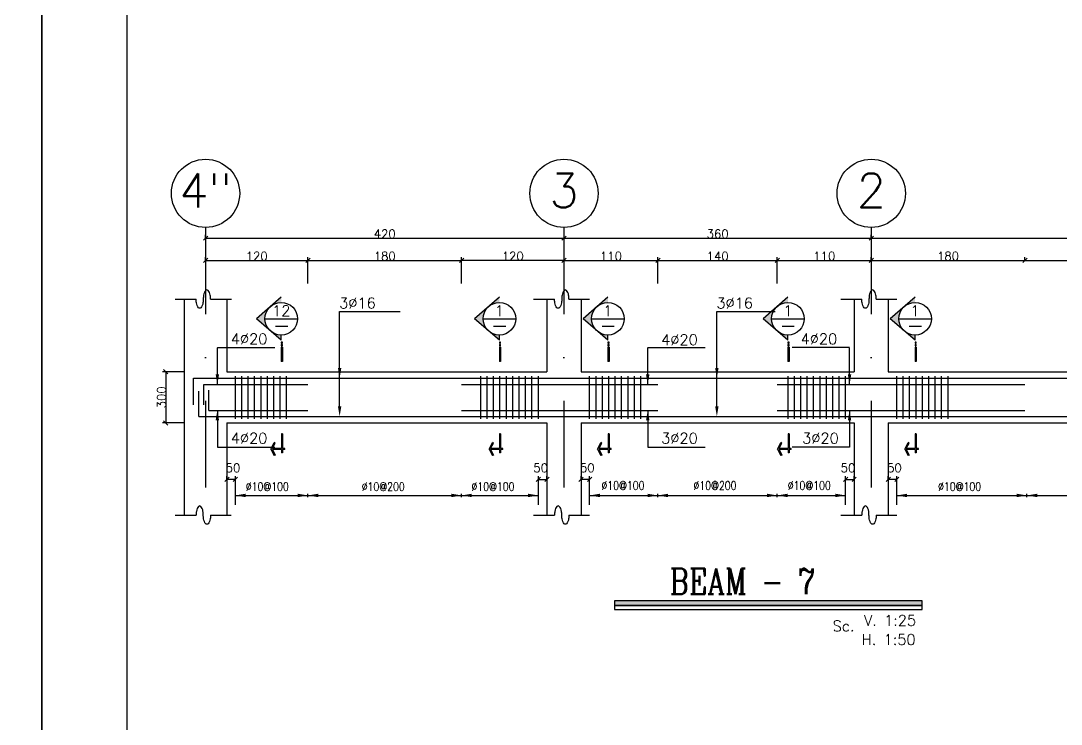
# Model space of a CAD drawing. Header units: millimetres. Extents: x -231 to 30223, y -7037 to 7120.
# Drawn here: x 17623 to 20061, y 1901 to 3550 of the extents above; entities that cross this region are included whole.
import ezdxf
from ezdxf.enums import TextEntityAlignment as Align

# ---------------------------------------------------------------- set-up
doc = ezdxf.new("R2010")
doc.units = ezdxf.units.MM
doc.linetypes.add('DASHDOTX2', pattern=[50.8, 25.4, -12.7, 0, -12.7])
for name, color, linetype in [('2', 2, 'Continuous'), ('3', 3, 'Continuous'), ('44', 150, 'Continuous'), ('5', 7, 'Continuous'), ('ax', 1, 'DASHDOTX2'), ('CADR', 2, 'Continuous'), ('COV', 4, 'Continuous'), ('DIM', 1, 'Continuous'), ('DST', 1, 'Continuous'), ('HAT', 4, 'Continuous'), ('KH', 3, 'Continuous'), ('STT', 6, 'Continuous'), ('TEX', 4, 'Continuous'), ('TX', 2, 'Continuous'), ('TX1', 3, 'Continuous')]:
    doc.layers.add(name, color=color, linetype=linetype)
doc.styles.add('RC2', font='ROMANC.SHX', dxfattribs={"height": 25})
doc.styles.add('RC5', font='ROMANC.SHX', dxfattribs={"height": 50})
doc.styles.add('ROMANS', font='romans.shx')
doc.dimstyles.new('SC25', dxfattribs={"dimscale": 0.1, "dimtxt": 200, "dimasz": 0.5, "dimexe": 75, "dimexo": 0, "dimgap": 0, "dimtad": 1, "dimdec": 0, "dimlfac": 2.5, "dimdsep": 46, "dimtxsty": 'ROMANS', "dimblk": 'TIC', "dimcen": 0, "dimclrd": 44, "dimclre": 13, "dimclrt": 62, "dimadec": 0, "dimazin": 0, "dimtfac": 0.925926, "dimtdec": 0, "dimtix": 1, "dimtmove": 2, "dimatfit": 3, "dimldrblk": 'TIC', "dimfxl": 1, "dimtolj": 1, "dimarcsym": 0})
doc.dimstyles.new('SC50', dxfattribs={"dimscale": 0.1, "dimtxt": 200, "dimasz": 0.5, "dimexe": 75, "dimexo": 0, "dimgap": 0, "dimtad": 1, "dimdec": 0, "dimlfac": 0.5, "dimdsep": 46, "dimtxsty": 'ROMANS', "dimblk": 'TIC', "dimcen": 0, "dimclrd": 44, "dimclre": 1, "dimclrt": 62, "dimadec": 0, "dimazin": 0, "dimtfac": 0.925926, "dimtdec": 0, "dimtix": 1, "dimtmove": 2, "dimatfit": 3, "dimldrblk": 'TIC', "dimfxl": 1, "dimtolj": 1, "dimarcsym": 0})

# ---------------------------------------------------------------- blocks, each defined once
blk = doc.blocks.new('TIC')
blk.add_line((-100, -100), (100, 100))
blk = doc.blocks.new('*D750')
at = {"layer": 'DIM', "color": 1, "lineweight": -2, "transparency": 16777216}
for p, q in [((19395.5, 2934.6), (19395.5, 2995.9)), ((19615.7, 2987.5), (19615.7, 2995.9))]:
    blk.add_line(p, q, dxfattribs=at)
at = {"layer": 'DIM', "color": 44, "lineweight": -2, "transparency": 16777216}
blk.add_line((19395.5, 2988.4), (19615.6, 2988.4), dxfattribs=at)
at = {"layer": 'DIM', "color": 44, "lineweight": -2, "transparency": 16777216, "xscale": 0.05, "yscale": 0.05, "zscale": 0.05, "rotation": 180}
blk.add_blockref('TIC', (19395.5, 2988.4), dxfattribs=at)
at = {"layer": 'DIM', "color": 44, "lineweight": -2, "transparency": 16777216, "xscale": 0.05, "yscale": 0.05, "zscale": 0.05}
blk.add_blockref('TIC', (19615.7, 2988.4), dxfattribs=at)
at = {"layer": 'DIM', "color": 62, "transparency": 16777216, "insert": (19505.6, 2998.4), "char_height": 20, "attachment_point": 5, "style": 'ROMANS'}
blk.add_mtext('\\A1;110', dxfattribs=at)
blk = doc.blocks.new('*D257')
at = {"layer": 'DIM', "color": 1, "lineweight": -2, "transparency": 16777216}
for p, q in [((18895.7, 3040.5), (18895.7, 3048)), ((19615.7, 3040.5), (19615.7, 3048))]:
    blk.add_line(p, q, dxfattribs=at)
at = {"layer": 'DIM', "color": 44, "lineweight": -2, "transparency": 16777216}
blk.add_line((18895.7, 3040.5), (19615.6, 3040.5), dxfattribs=at)
at = {"layer": 'DIM', "color": 44, "lineweight": -2, "transparency": 16777216, "xscale": 0.05, "yscale": 0.05, "zscale": 0.05, "rotation": 180}
blk.add_blockref('TIC', (18895.7, 3040.5), dxfattribs=at)
at = {"layer": 'DIM', "color": 44, "lineweight": -2, "transparency": 16777216, "xscale": 0.05, "yscale": 0.05, "zscale": 0.05}
blk.add_blockref('TIC', (19615.7, 3040.5), dxfattribs=at)
at = {"layer": 'DIM', "color": 62, "transparency": 16777216, "insert": (19255.7, 3050.5), "char_height": 20, "attachment_point": 5, "style": 'ROMANS'}
blk.add_mtext('\\A1;360', dxfattribs=at)
blk = doc.blocks.new('*D282')
at = {"layer": 'DIM', "color": 1, "lineweight": -2, "transparency": 16777216}
for p, q in [((18055.7, 2988.4), (18055.7, 2995.9)), ((18295.7, 2934.6), (18295.7, 2995.9))]:
    blk.add_line(p, q, dxfattribs=at)
at = {"layer": 'DIM', "color": 44, "lineweight": -2, "transparency": 16777216}
blk.add_line((18055.7, 2988.4), (18295.6, 2988.4), dxfattribs=at)
at = {"layer": 'DIM', "color": 44, "lineweight": -2, "transparency": 16777216, "xscale": 0.05, "yscale": 0.05, "zscale": 0.05, "rotation": 180}
blk.add_blockref('TIC', (18055.7, 2988.4), dxfattribs=at)
at = {"layer": 'DIM', "color": 44, "lineweight": -2, "transparency": 16777216, "xscale": 0.05, "yscale": 0.05, "zscale": 0.05}
blk.add_blockref('TIC', (18295.7, 2988.4), dxfattribs=at)
at = {"layer": 'DIM', "color": 62, "transparency": 16777216, "insert": (18175.7, 2998.4), "char_height": 20, "attachment_point": 5, "style": 'ROMANS'}
blk.add_mtext('\\A1;120', dxfattribs=at)
blk = doc.blocks.new('*D283')
at = {"layer": 'DIM', "color": 1, "lineweight": -2, "transparency": 16777216}
for p, q in [((18055.7, 3040.5), (18055.7, 3048)), ((18895.7, 3040.5), (18895.7, 3048))]:
    blk.add_line(p, q, dxfattribs=at)
at = {"layer": 'DIM', "color": 44, "lineweight": -2, "transparency": 16777216}
blk.add_line((18055.7, 3040.5), (18895.6, 3040.5), dxfattribs=at)
at = {"layer": 'DIM', "color": 44, "lineweight": -2, "transparency": 16777216, "xscale": 0.05, "yscale": 0.05, "zscale": 0.05, "rotation": 180}
blk.add_blockref('TIC', (18055.7, 3040.5), dxfattribs=at)
at = {"layer": 'DIM', "color": 44, "lineweight": -2, "transparency": 16777216, "xscale": 0.05, "yscale": 0.05, "zscale": 0.05}
blk.add_blockref('TIC', (18895.7, 3040.5), dxfattribs=at)
at = {"layer": 'DIM', "color": 62, "transparency": 16777216, "insert": (18475.7, 3050.5), "char_height": 20, "attachment_point": 5, "style": 'ROMANS'}
blk.add_mtext('\\A1;420', dxfattribs=at)
blk = doc.blocks.new('*D285')
at = {"layer": 'DIM', "color": 13, "lineweight": -2, "transparency": 16777216}
for p, q in [((18006.4, 2727.3), (17954.9, 2727.3)), ((18006.4, 2607.3), (17954.9, 2607.3))]:
    blk.add_line(p, q, dxfattribs=at)
at = {"layer": 'DIM', "color": 44, "lineweight": -2, "transparency": 16777216}
blk.add_line((17962.4, 2727.3), (17962.4, 2607.4), dxfattribs=at)
at = {"layer": 'DIM', "color": 44, "lineweight": -2, "transparency": 16777216, "xscale": 0.05, "yscale": 0.05, "zscale": 0.05}
for p, rotation in [((17962.4, 2727.3), 90), ((17962.4, 2607.3), 270)]:
    blk.add_blockref('TIC', p, dxfattribs=dict(at, rotation=rotation))
at = {"layer": 'DIM', "color": 62, "transparency": 16777216, "insert": (17952.4, 2667.3), "char_height": 20, "attachment_point": 5, "rotation": 90, "style": 'ROMANS'}
blk.add_mtext('\\A1;300', dxfattribs=at)
blk = doc.blocks.new('EEE')
at = {"layer": '5'}
h = blk.add_hatch(color=256, dxfattribs=at)
h.paths.add_polyline_path([(-25.1, 28.8), (-58.1, 0), (-25.1, -28.8, -0.454846)])
h.paths.add_polyline_path([(-25.1, -28.8), (0, -50.6), (0, -38.2, -0.181206)])
h.paths.add_polyline_path([(0, 38.2), (0, 50.6), (-25.1, 28.8, -0.181206)])
h = blk.add_hatch(color=256, dxfattribs=at)
h.paths.add_polyline_path([(2.9, -57.6), (2.9, -54.7), (0, -54.7), (0, -57.6)])
h.paths.add_polyline_path([(0, -63.5), (2.9, -63.5), (2.9, -60.5), (0, -60.5)])
h.paths.add_polyline_path([(2.9, -66.4), (0, -66.4), (0, -100.6), (2.9, -100.6)])
blk.add_hatch(color=256, dxfattribs=at).paths.add_polyline_path([(0.4, -306.8), (0.4, -314.3), (2.9, -314.3), (2.9, -306.8), (8, -306.8), (8, -304.3), (2.9, -304.3), (2.9, -270), (0.4, -270), (0.4, -304.3), (-20.7, -304.3), (-14.1, -291.7), (-16.3, -290.5), (-24.2, -305.6), (-16.3, -320.7), (-14.1, -319.5), (-20.7, -306.8)])
at = {"layer": '2'}
for p, q in [((0, 50.6), (-58.1, 0)), ((0, -50.6), (-58.1, 0)), ((-38.2, 0), (38.2, 0)), ((0, -50.6), (0, -38.2)), ((2.9, -66.4), (0, -66.4)), ((0, -66.4), (0, -100.6)), ((2.9, -66.4), (2.9, -100.6)), ((2.9, -100.6), (0, -100.6)), ((-24.2, -305.6), (-16.3, -290.5)), ((-14.1, -291.7), (-16.3, -290.5)), ((2.9, -270), (0.4, -270)), ((-24.2, -305.6), (-16.3, -320.7)), ((2.9, -314.3), (0.4, -314.3)), ((8, -306.8), (8, -304.3)), ((-14.1, -319.5), (-16.3, -320.7))]:
    blk.add_line(p, q, dxfattribs=at)
for points in [[(0, -57.6), (2.9, -57.6), (2.9, -54.7), (0, -54.7)], [(0, -63.5), (2.9, -63.5), (2.9, -60.5), (0, -60.5)]]:
    blk.add_lwpolyline(points, close=True, dxfattribs=at)
for points in [[(0.4, -304.3), (-20.7, -304.3), (-14.1, -291.7)], [(0.4, -270), (0.4, -304.3)], [(2.9, -270), (2.9, -304.3)], [(0.4, -306.8), (-20.7, -306.8), (-14.1, -319.5)], [(0.4, -306.8), (0.4, -314.3)], [(8, -304.3), (2.9, -304.3)], [(8, -306.8), (2.9, -306.8)], [(2.9, -306.8), (2.9, -314.3)]]:
    blk.add_lwpolyline(points, dxfattribs=at)
blk.add_circle((0, 0), 38.2, dxfattribs=at)
at = {"layer": '3'}
blk.add_line((-13.7, -17.7), (15, -17.7), dxfattribs=at)
at = {"layer": 'TX1', "style": 'ROMANS'}
blk.add_attdef('B', text='', height=25, dxfattribs=at).set_placement((0, 18.7), align=Align.MIDDLE_CENTER)
blk = doc.blocks.new('*D286')
at = {"layer": 'DIM', "color": 13, "lineweight": -2, "transparency": 16777216}
for p, q in [((18105.7, 2475), (18105.7, 2482.5)), ((18125.7, 2415.7), (18125.7, 2482.5))]:
    blk.add_line(p, q, dxfattribs=at)
at = {"layer": 'DIM', "color": 44, "lineweight": -2, "transparency": 16777216}
blk.add_line((18125.6, 2475), (18105.7, 2475), dxfattribs=at)
at = {"layer": 'DIM', "color": 44, "lineweight": -2, "transparency": 16777216, "xscale": 0.05, "yscale": 0.05, "zscale": 0.05, "rotation": 180}
blk.add_blockref('TIC', (18105.7, 2475), dxfattribs=at)
at = {"layer": 'DIM', "color": 44, "lineweight": -2, "transparency": 16777216, "xscale": 0.05, "yscale": 0.05, "zscale": 0.05}
blk.add_blockref('TIC', (18125.7, 2475), dxfattribs=at)
at = {"layer": 'DIM', "color": 62, "transparency": 16777216, "insert": (18120.1, 2502), "char_height": 20, "attachment_point": 5, "style": 'ROMANS'}
blk.add_mtext('\\A1;50', dxfattribs=at)
blk = doc.blocks.new('*D287')
at = {"layer": 'DIM', "color": 13, "lineweight": -2, "transparency": 16777216}
for p, q in [((18935.7, 2475), (18935.7, 2482.5)), ((18955.7, 2415.7), (18955.7, 2482.5))]:
    blk.add_line(p, q, dxfattribs=at)
at = {"layer": 'DIM', "color": 44, "lineweight": -2, "transparency": 16777216}
blk.add_line((18955.6, 2475), (18935.7, 2475), dxfattribs=at)
at = {"layer": 'DIM', "color": 44, "lineweight": -2, "transparency": 16777216, "xscale": 0.05, "yscale": 0.05, "zscale": 0.05, "rotation": 180}
blk.add_blockref('TIC', (18935.7, 2475), dxfattribs=at)
at = {"layer": 'DIM', "color": 44, "lineweight": -2, "transparency": 16777216, "xscale": 0.05, "yscale": 0.05, "zscale": 0.05}
blk.add_blockref('TIC', (18955.7, 2475), dxfattribs=at)
at = {"layer": 'DIM', "color": 62, "transparency": 16777216, "insert": (18950.1, 2502), "char_height": 20, "attachment_point": 5, "style": 'ROMANS'}
blk.add_mtext('\\A1;50', dxfattribs=at)
blk = doc.blocks.new('*D288')
at = {"layer": 'DIM', "color": 13, "lineweight": -2, "transparency": 16777216}
for p, q in [((18835.7, 2415.7), (18835.7, 2482.5)), ((18855.7, 2475), (18855.7, 2482.5))]:
    blk.add_line(p, q, dxfattribs=at)
at = {"layer": 'DIM', "color": 44, "lineweight": -2, "transparency": 16777216}
blk.add_line((18835.7, 2475), (18855.6, 2475), dxfattribs=at)
at = {"layer": 'DIM', "color": 44, "lineweight": -2, "transparency": 16777216, "xscale": 0.05, "yscale": 0.05, "zscale": 0.05, "rotation": 180}
blk.add_blockref('TIC', (18835.7, 2475), dxfattribs=at)
at = {"layer": 'DIM', "color": 44, "lineweight": -2, "transparency": 16777216, "xscale": 0.05, "yscale": 0.05, "zscale": 0.05}
blk.add_blockref('TIC', (18855.7, 2475), dxfattribs=at)
at = {"layer": 'DIM', "color": 62, "transparency": 16777216, "insert": (18841.2, 2502), "char_height": 20, "attachment_point": 5, "style": 'ROMANS'}
blk.add_mtext('\\A1;50', dxfattribs=at)
blk = doc.blocks.new('*D289')
at = {"layer": 'DIM', "color": 1, "lineweight": -2, "transparency": 16777216}
for p, q in [((18655.7, 2934.6), (18655.7, 2995.9)), ((18895.7, 2988.4), (18895.7, 2995.9))]:
    blk.add_line(p, q, dxfattribs=at)
at = {"layer": 'DIM', "color": 44, "lineweight": -2, "transparency": 16777216}
blk.add_line((18895.6, 2988.4), (18655.7, 2988.4), dxfattribs=at)
at = {"layer": 'DIM', "color": 44, "lineweight": -2, "transparency": 16777216, "xscale": 0.05, "yscale": 0.05, "zscale": 0.05, "rotation": 180}
blk.add_blockref('TIC', (18655.7, 2988.4), dxfattribs=at)
at = {"layer": 'DIM', "color": 44, "lineweight": -2, "transparency": 16777216, "xscale": 0.05, "yscale": 0.05, "zscale": 0.05}
blk.add_blockref('TIC', (18895.7, 2988.4), dxfattribs=at)
at = {"layer": 'DIM', "color": 62, "transparency": 16777216, "insert": (18775.7, 2998.4), "char_height": 20, "attachment_point": 5, "style": 'ROMANS'}
blk.add_mtext('\\A1;120', dxfattribs=at)
blk = doc.blocks.new('*D290')
at = {"layer": 'DIM', "color": 1, "lineweight": -2, "transparency": 16777216}
for p, q in [((18295.7, 2988.4), (18295.7, 2995.9)), ((18655.7, 2934.6), (18655.7, 2995.9))]:
    blk.add_line(p, q, dxfattribs=at)
at = {"layer": 'DIM', "color": 44, "lineweight": -2, "transparency": 16777216}
blk.add_line((18295.7, 2988.4), (18655.6, 2988.4), dxfattribs=at)
at = {"layer": 'DIM', "color": 44, "lineweight": -2, "transparency": 16777216, "xscale": 0.05, "yscale": 0.05, "zscale": 0.05, "rotation": 180}
blk.add_blockref('TIC', (18295.7, 2988.4), dxfattribs=at)
at = {"layer": 'DIM', "color": 44, "lineweight": -2, "transparency": 16777216, "xscale": 0.05, "yscale": 0.05, "zscale": 0.05}
blk.add_blockref('TIC', (18655.7, 2988.4), dxfattribs=at)
at = {"layer": 'DIM', "color": 62, "transparency": 16777216, "insert": (18475.7, 2998.4), "char_height": 20, "attachment_point": 5, "style": 'ROMANS'}
blk.add_mtext('\\A1;180', dxfattribs=at)
blk = doc.blocks.new('*D291')
at = {"layer": 'DIM', "color": 1, "lineweight": -2, "transparency": 16777216}
for p, q in [((19115.7, 2934.6), (19115.7, 2995.9)), ((19395.5, 2934.6), (19395.5, 2995.9))]:
    blk.add_line(p, q, dxfattribs=at)
at = {"layer": 'DIM', "color": 44, "lineweight": -2, "transparency": 16777216}
blk.add_line((19115.7, 2988.4), (19395.4, 2988.4), dxfattribs=at)
at = {"layer": 'DIM', "color": 44, "lineweight": -2, "transparency": 16777216, "xscale": 0.05, "yscale": 0.05, "zscale": 0.05, "rotation": 180}
blk.add_blockref('TIC', (19115.7, 2988.4), dxfattribs=at)
at = {"layer": 'DIM', "color": 44, "lineweight": -2, "transparency": 16777216, "xscale": 0.05, "yscale": 0.05, "zscale": 0.05}
blk.add_blockref('TIC', (19395.5, 2988.4), dxfattribs=at)
at = {"layer": 'DIM', "color": 62, "transparency": 16777216, "insert": (19255.6, 2998.4), "char_height": 20, "attachment_point": 5, "style": 'ROMANS'}
blk.add_mtext('\\A1;140', dxfattribs=at)
blk = doc.blocks.new('*D292')
at = {"layer": 'DIM', "color": 1, "lineweight": -2, "transparency": 16777216}
for p, q in [((18895.7, 2988.4), (18895.7, 2995.9)), ((19115.7, 2934.6), (19115.7, 2995.9))]:
    blk.add_line(p, q, dxfattribs=at)
at = {"layer": 'DIM', "color": 44, "lineweight": -2, "transparency": 16777216}
blk.add_line((18895.7, 2988.4), (19115.6, 2988.4), dxfattribs=at)
at = {"layer": 'DIM', "color": 44, "lineweight": -2, "transparency": 16777216, "xscale": 0.05, "yscale": 0.05, "zscale": 0.05, "rotation": 180}
blk.add_blockref('TIC', (18895.7, 2988.4), dxfattribs=at)
at = {"layer": 'DIM', "color": 44, "lineweight": -2, "transparency": 16777216, "xscale": 0.05, "yscale": 0.05, "zscale": 0.05}
blk.add_blockref('TIC', (19115.7, 2988.4), dxfattribs=at)
at = {"layer": 'DIM', "color": 62, "transparency": 16777216, "insert": (19005.7, 2998.4), "char_height": 20, "attachment_point": 5, "style": 'ROMANS'}
blk.add_mtext('\\A1;110', dxfattribs=at)
blk = doc.blocks.new('*D314')
at = {"layer": 'DIM', "color": 13, "lineweight": -2, "transparency": 16777216}
for p, q in [((19655.7, 2475), (19655.7, 2482.5)), ((19675.7, 2415.7), (19675.7, 2482.5))]:
    blk.add_line(p, q, dxfattribs=at)
at = {"layer": 'DIM', "color": 44, "lineweight": -2, "transparency": 16777216}
blk.add_line((19675.6, 2475), (19655.7, 2475), dxfattribs=at)
at = {"layer": 'DIM', "color": 44, "lineweight": -2, "transparency": 16777216, "xscale": 0.05, "yscale": 0.05, "zscale": 0.05, "rotation": 180}
blk.add_blockref('TIC', (19655.7, 2475), dxfattribs=at)
at = {"layer": 'DIM', "color": 44, "lineweight": -2, "transparency": 16777216, "xscale": 0.05, "yscale": 0.05, "zscale": 0.05}
blk.add_blockref('TIC', (19675.7, 2475), dxfattribs=at)
at = {"layer": 'DIM', "color": 62, "transparency": 16777216, "insert": (19670.1, 2502), "char_height": 20, "attachment_point": 5, "style": 'ROMANS'}
blk.add_mtext('\\A1;50', dxfattribs=at)
blk = doc.blocks.new('*D315')
at = {"layer": 'DIM', "color": 13, "lineweight": -2, "transparency": 16777216}
for p, q in [((19555.7, 2415.7), (19555.7, 2482.5)), ((19575.7, 2475), (19575.7, 2482.5))]:
    blk.add_line(p, q, dxfattribs=at)
at = {"layer": 'DIM', "color": 44, "lineweight": -2, "transparency": 16777216}
blk.add_line((19555.7, 2475), (19575.6, 2475), dxfattribs=at)
at = {"layer": 'DIM', "color": 44, "lineweight": -2, "transparency": 16777216, "xscale": 0.05, "yscale": 0.05, "zscale": 0.05, "rotation": 180}
blk.add_blockref('TIC', (19555.7, 2475), dxfattribs=at)
at = {"layer": 'DIM', "color": 44, "lineweight": -2, "transparency": 16777216, "xscale": 0.05, "yscale": 0.05, "zscale": 0.05}
blk.add_blockref('TIC', (19575.7, 2475), dxfattribs=at)
at = {"layer": 'DIM', "color": 62, "transparency": 16777216, "insert": (19561.2, 2502), "char_height": 20, "attachment_point": 5, "style": 'ROMANS'}
blk.add_mtext('\\A1;50', dxfattribs=at)
blk = doc.blocks.new('*D317')
at = {"layer": 'DIM', "color": 1, "lineweight": -2, "transparency": 16777216}
for p, q in [((19975.7, 2987.5), (19975.7, 2995.9)), ((20456.7, 2983.2), (20456.7, 2995.9))]:
    blk.add_line(p, q, dxfattribs=at)
at = {"layer": 'DIM', "color": 44, "lineweight": -2, "transparency": 16777216}
blk.add_line((19975.7, 2988.4), (20456.6, 2988.4), dxfattribs=at)
at = {"layer": 'DIM', "color": 44, "lineweight": -2, "transparency": 16777216, "xscale": 0.05, "yscale": 0.05, "zscale": 0.05, "rotation": 180}
blk.add_blockref('TIC', (19975.7, 2988.4), dxfattribs=at)
at = {"layer": 'DIM', "color": 44, "lineweight": -2, "transparency": 16777216, "xscale": 0.05, "yscale": 0.05, "zscale": 0.05}
blk.add_blockref('TIC', (20456.7, 2988.4), dxfattribs=at)
at = {"layer": 'DIM', "color": 62, "transparency": 16777216, "insert": (20216.2, 2998.4), "char_height": 20, "attachment_point": 5, "style": 'ROMANS'}
blk.add_mtext('\\A1;240', dxfattribs=at)
blk = doc.blocks.new('*D318')
at = {"layer": 'DIM', "color": 1, "lineweight": -2, "transparency": 16777216}
for p, q in [((19615.7, 3040.5), (19615.7, 3048)), ((20816.7, 3040.5), (20816.7, 3048))]:
    blk.add_line(p, q, dxfattribs=at)
at = {"layer": 'DIM', "color": 44, "lineweight": -2, "transparency": 16777216}
blk.add_line((19615.7, 3040.5), (20816.6, 3040.5), dxfattribs=at)
at = {"layer": 'DIM', "color": 44, "lineweight": -2, "transparency": 16777216, "xscale": 0.05, "yscale": 0.05, "zscale": 0.05, "rotation": 180}
blk.add_blockref('TIC', (19615.7, 3040.5), dxfattribs=at)
at = {"layer": 'DIM', "color": 44, "lineweight": -2, "transparency": 16777216, "xscale": 0.05, "yscale": 0.05, "zscale": 0.05}
blk.add_blockref('TIC', (20816.7, 3040.5), dxfattribs=at)
at = {"layer": 'DIM', "color": 62, "transparency": 16777216, "insert": (20216.2, 3050.5), "char_height": 20, "attachment_point": 5, "style": 'ROMANS'}
blk.add_mtext('\\A1;600', dxfattribs=at)
blk = doc.blocks.new('*D751')
at = {"layer": 'DIM', "color": 1, "lineweight": -2, "transparency": 16777216}
for p, q in [((19615.7, 2987.5), (19615.7, 2995.9)), ((19975.7, 2987.5), (19975.7, 2995.9))]:
    blk.add_line(p, q, dxfattribs=at)
at = {"layer": 'DIM', "color": 44, "lineweight": -2, "transparency": 16777216}
blk.add_line((19615.7, 2988.4), (19975.6, 2988.4), dxfattribs=at)
at = {"layer": 'DIM', "color": 44, "lineweight": -2, "transparency": 16777216, "xscale": 0.05, "yscale": 0.05, "zscale": 0.05, "rotation": 180}
blk.add_blockref('TIC', (19615.7, 2988.4), dxfattribs=at)
at = {"layer": 'DIM', "color": 44, "lineweight": -2, "transparency": 16777216, "xscale": 0.05, "yscale": 0.05, "zscale": 0.05}
blk.add_blockref('TIC', (19975.7, 2988.4), dxfattribs=at)
at = {"layer": 'DIM', "color": 62, "transparency": 16777216, "insert": (19795.7, 2998.4), "char_height": 20, "attachment_point": 5, "style": 'ROMANS'}
blk.add_mtext('\\A1;180', dxfattribs=at)

msp = doc.modelspace()

# ---------------------------------------------------------------- linework, layer by layer
at = {"layer": '2'}
for centre in [(18055.673333, 3145.508195), (18895.673333, 3145.508195), (19615.673333, 3145.508195)]:
    msp.add_circle(centre, 80, dxfattribs=at)
at = {"layer": '3'}
for points in [[(19735.211718, 2190.470793), (19013.852503, 2190.470793), (19013.852503, 2179.809391), (19735.211718, 2179.809391)], [(19735.211718, 2179.809391), (19013.852503, 2179.809391), (19013.852503, 2170.214135), (19735.211718, 2170.214135)]]:
    msp.add_lwpolyline(points, close=True, dxfattribs=at)
msp.add_trace([(19013.852503, 2190.470793), (19013.852503, 2179.809391), (19735.211718, 2190.470793), (19735.211718, 2179.809391)], dxfattribs=at)
at = {"layer": 'ax', "ltscale": 8}
for p, q in [((18055.673333, 3065.508195), (18055.673333, 2371.560249)), ((18895.673333, 3065.508195), (18895.673333, 2371.560249)), ((19615.673333, 3065.508195), (19615.673333, 2371.560249))]:
    msp.add_line(p, q, dxfattribs=at)
at = {"layer": 'CADR', "color": 15}
for points in [[(17672.062068, 6192.621269), (17672.062068, 252.621269), (9262.062068, 252.621269), (9262.062068, 6192.621269), (17672.062068, 6192.621269)], [(26082.062068, 6192.621269), (26082.062068, 252.621269), (17672.062068, 252.621269), (17672.062068, 6192.621269), (26082.062068, 6192.621269)]]:
    msp.add_lwpolyline(points, dxfattribs=at)
at = {"layer": 'CADR'}
msp.add_lwpolyline([(25982.062068, 6092.621269), (25982.062068, 352.621269), (17872.062068, 352.621269), (17872.062068, 6092.621269)], close=True, dxfattribs=at)
at = {"layer": 'COV'}
for p, q in [((18005.673333, 2897.783621), (18005.673333, 2391.375937)), ((18105.673333, 2897.783621), (18105.673333, 2727.302216)), ((18855.673333, 2897.783621), (18855.673333, 2727.302216)), ((18935.673333, 2897.783621), (18935.673333, 2727.302216)), ((19575.673333, 2897.783621), (19575.673333, 2727.302216)), ((19655.673333, 2897.783621), (19655.673333, 2727.302216)), ((18105.673333, 2727.302216), (18855.673333, 2727.302216)), ((18935.673333, 2727.302216), (19575.673333, 2727.302216)), ((19655.673333, 2727.302216), (20786.673332, 2727.302216)), ((18105.673333, 2607.302216), (18855.673333, 2607.302216)), ((18105.673333, 2607.302216), (18105.673333, 2391.375937)), ((18855.673333, 2607.302216), (18855.673333, 2391.375937)), ((18935.673333, 2607.302216), (19575.673333, 2607.302216)), ((18935.673333, 2607.302216), (18935.673333, 2391.375937)), ((19575.673333, 2607.302216), (19575.673333, 2391.375937)), ((19655.673333, 2607.302216), (20786.673332, 2607.302216)), ((19655.673333, 2607.302216), (19655.673333, 2391.375937))]:
    msp.add_line(p, q, dxfattribs=at)
at = {"layer": 'DST'}
for p, q in [((17984.400333, 2897.783621), (18033.500673, 2897.783621)), ((18067.317483, 2897.783621), (18116.417823, 2897.783621)), ((18824.400333, 2897.783621), (18873.500673, 2897.783621)), ((18907.317483, 2897.783621), (18955.359766, 2897.783621)), ((19544.400333, 2897.783621), (19593.500673, 2897.783621)), ((19627.317483, 2897.783621), (19675.359766, 2897.783621)), ((18369.937205, 2868.4375), (18511.763809, 2868.4375)), ((18369.937205, 2712.302216), (18369.937205, 2868.4375)), ((19253.893223, 2868.4375), (19390.464604, 2868.4375)), ((19253.893223, 2712.302216), (19253.893223, 2868.4375)), ((18083.376514, 2697.302216), (18083.376514, 2783.782294)), ((18083.876514, 2784.282294), (18218.004762, 2784.282294)), ((18369.937205, 2646.302216), (18369.937205, 2790.369858)), ((19091.889671, 2697.302216), (19091.889671, 2783.782294)), ((19092.389671, 2784.282294), (19226.517919, 2784.282294)), ((19253.893223, 2646.302216), (19253.893223, 2790.369858)), ((19564.361449, 2784.282294), (19430.233201, 2784.282294)), ((19564.861449, 2697.302216), (19564.861449, 2783.782294)), ((18083.376514, 2637.302216), (18083.376514, 2550.822137)), ((19091.889671, 2637.302216), (19091.889671, 2550.822137)), ((19564.861449, 2637.302216), (19564.861449, 2550.822137)), ((18083.876514, 2550.322137), (18218.004762, 2550.322137)), ((19092.389671, 2550.322137), (19226.517919, 2550.322137)), ((19564.361449, 2550.322137), (19430.233201, 2550.322137)), ((18125.673333, 2433.443352), (18125.673333, 2441.443352)), ((18295.673384, 2433.443363), (18295.673384, 2441.443363)), ((18655.673384, 2433.443363), (18655.673384, 2441.443363)), ((18835.673333, 2433.443352), (18835.673333, 2441.443352)), ((18955.673333, 2433.443352), (18955.673333, 2441.443352)), ((19115.673384, 2433.443363), (19115.673384, 2441.443363)), ((19395.489157, 2433.443363), (19395.489157, 2441.443363)), ((19395.489157, 2433.443363), (19395.489157, 2441.443363)), ((19555.673333, 2433.443352), (19555.673333, 2441.443352)), ((19555.673333, 2433.443352), (19555.673333, 2441.443352)), ((19675.673333, 2433.443352), (19675.673333, 2441.443352)), ((19675.673333, 2433.443352), (19675.673333, 2441.443352)), ((19980.673384, 2433.443363), (19980.673384, 2441.443363)), ((19980.673384, 2433.443363), (19980.673384, 2441.443363)), ((19980.673384, 2433.443363), (19980.673384, 2441.443363)), ((19980.673384, 2433.443363), (19980.673384, 2441.443363)), ((18125.673384, 2437.443363), (18835.673384, 2437.443363)), ((18955.673384, 2437.443363), (19555.673333, 2437.443363)), ((19675.673333, 2437.443363), (20766.673384, 2437.443363)), ((17984.400333, 2391.375937), (18033.500673, 2391.375937)), ((18067.317483, 2391.375937), (18115.359766, 2391.375937)), ((18824.400333, 2391.375937), (18873.500673, 2391.375937)), ((18907.317483, 2391.375937), (18955.359766, 2391.375937)), ((19544.400333, 2391.375937), (19593.500673, 2391.375937)), ((19627.317483, 2391.375937), (19675.359766, 2391.375937))]:
    msp.add_line(p, q, dxfattribs=at)
for points in [[(18067.317483, 2897.783621, 0.0403680359), (18066.607842, 2906.558929, 0.0533262152), (18064.841304, 2912.99353, 0.0964678183), (18061.572039, 2918.129826, 0.2057382443), (18058.86328, 2919.293681, 0.2057382443), (18056.154521, 2918.129826, 0.0964678183), (18052.885256, 2912.99353, 0.0533262152), (18051.118718, 2906.558929, 0.0403680359), (18050.409078, 2897.783621, 0.0403680359)], [(18907.317483, 2897.783621, 0.0403680359), (18906.607842, 2906.558929, 0.0533262152), (18904.841304, 2912.99353, 0.0964678183), (18901.572039, 2918.129826, 0.2057382443), (18898.86328, 2919.293681, 0.2057382443), (18896.154521, 2918.129826, 0.0964678183), (18892.885256, 2912.99353, 0.0533262152), (18891.118718, 2906.558929, 0.0403680359), (18890.409078, 2897.783621, 0.0403680359)], [(19627.317483, 2897.783621, 0.0403680359), (19626.607842, 2906.558929, 0.0533262152), (19624.841304, 2912.99353, 0.0964678183), (19621.572039, 2918.129826, 0.2057382443), (19618.86328, 2919.293681, 0.2057382443), (19616.154521, 2918.129826, 0.0964678183), (19612.885256, 2912.99353, 0.0533262152), (19611.118718, 2906.558929, 0.0403680359), (19610.409078, 2897.783621, 0.0403680359)], [(18050.409078, 2897.783621, -0.0403680359), (18049.699437, 2889.008314, -0.0533262152), (18047.932899, 2882.573713, -0.0964678183), (18044.663634, 2877.437417, -0.2057382443), (18041.954875, 2876.273562, -0.2057382443), (18039.246116, 2877.437417, -0.0964678183), (18035.976851, 2882.573713, -0.0533262152), (18034.210313, 2889.008314, -0.0403680359), (18033.500673, 2897.783621, -0.0403680359)], [(18890.409078, 2897.783621, -0.0403680359), (18889.699437, 2889.008314, -0.0533262152), (18887.932899, 2882.573713, -0.0964678183), (18884.663634, 2877.437417, -0.2057382443), (18881.954875, 2876.273562, -0.2057382443), (18879.246116, 2877.437417, -0.0964678183), (18875.976851, 2882.573713, -0.0533262152), (18874.210313, 2889.008314, -0.0403680359), (18873.500673, 2897.783621, -0.0403680359)], [(19610.409078, 2897.783621, -0.0403680359), (19609.699437, 2889.008314, -0.0533262152), (19607.932899, 2882.573713, -0.0964678183), (19604.663634, 2877.437417, -0.2057382443), (19601.954875, 2876.273562, -0.2057382443), (19599.246116, 2877.437417, -0.0964678183), (19595.976851, 2882.573713, -0.0533262152), (19594.210313, 2889.008314, -0.0403680359), (19593.500673, 2897.783621, -0.0403680359)], [(18050.409078, 2391.375937, 0.0403680359), (18049.699437, 2400.151245, 0.0533262152), (18047.932899, 2406.585846, 0.0964678183), (18044.663634, 2411.722142, 0.2057382443), (18041.954875, 2412.885997, 0.2057382443), (18039.246116, 2411.722142, 0.0964678183), (18035.976851, 2406.585846, 0.0533262152), (18034.210313, 2400.151245, 0.0403680359), (18033.500673, 2391.375937, 0.0403680359)], [(18067.317483, 2391.375937, -0.0403680359), (18066.607842, 2382.60063, -0.0533262152), (18064.841304, 2376.166028, -0.0964678183), (18061.572039, 2371.029732, -0.2057382443), (18058.86328, 2369.865878, -0.2057382443), (18056.154521, 2371.029732, -0.0964678183), (18052.885256, 2376.166028, -0.0533262152), (18051.118718, 2382.60063, -0.0403680359), (18050.409078, 2391.375937, -0.0403680359)], [(18890.409078, 2391.375937, 0.0403680359), (18889.699437, 2400.151245, 0.0533262152), (18887.932899, 2406.585846, 0.0964678183), (18884.663634, 2411.722142, 0.2057382443), (18881.954875, 2412.885997, 0.2057382443), (18879.246116, 2411.722142, 0.0964678183), (18875.976851, 2406.585846, 0.0533262152), (18874.210313, 2400.151245, 0.0403680359), (18873.500673, 2391.375937, 0.0403680359)], [(18907.317483, 2391.375937, -0.0403680359), (18906.607842, 2382.60063, -0.0533262152), (18904.841304, 2376.166028, -0.0964678183), (18901.572039, 2371.029732, -0.2057382443), (18898.86328, 2369.865878, -0.2057382443), (18896.154521, 2371.029732, -0.0964678183), (18892.885256, 2376.166028, -0.0533262152), (18891.118718, 2382.60063, -0.0403680359), (18890.409078, 2391.375937, -0.0403680359)], [(19610.409078, 2391.375937, 0.0403680359), (19609.699437, 2400.151245, 0.0533262152), (19607.932899, 2406.585846, 0.0964678183), (19604.663634, 2411.722142, 0.2057382443), (19601.954875, 2412.885997, 0.2057382443), (19599.246116, 2411.722142, 0.0964678183), (19595.976851, 2406.585846, 0.0533262152), (19594.210313, 2400.151245, 0.0403680359), (19593.500673, 2391.375937, 0.0403680359)], [(19627.317483, 2391.375937, -0.0403680359), (19626.607842, 2382.60063, -0.0533262152), (19624.841304, 2376.166028, -0.0964678183), (19621.572039, 2371.029732, -0.2057382443), (19618.86328, 2369.865878, -0.2057382443), (19616.154521, 2371.029732, -0.0964678183), (19612.885256, 2376.166028, -0.0533262152), (19611.118718, 2382.60063, -0.0403680359), (19610.409078, 2391.375937, -0.0403680359)]]:
    msp.add_lwpolyline(points, format="xyb", dxfattribs=at)
for centre, start, end in [((18083.876514, 2783.782294), 90, 180), ((19092.389671, 2783.782294), 90, 180), ((18083.876514, 2550.822137), 180, 270), ((19092.389671, 2550.822137), 180, 270)]:
    msp.add_arc(centre, 0.5, start, end, dxfattribs=at)
for points in [[(18365.937205, 2736.302216), (18369.937205, 2712.302216), (18373.937205, 2736.302216)], [(19249.893223, 2736.302216), (19253.893223, 2712.302216), (19257.893223, 2736.302216)], [(18079.376514, 2721.302216), (18083.376514, 2697.302216), (18087.376514, 2721.302216)], [(19087.889671, 2721.302216), (19091.889671, 2697.302216), (19095.889671, 2721.302216)], [(19568.861449, 2721.302216), (19564.861449, 2697.302216), (19560.861449, 2721.302216)], [(18079.376514, 2613.302216), (18083.376514, 2637.302216), (18087.376514, 2613.302216)], [(18365.937205, 2646.302216), (18369.937205, 2622.302216), (18373.937205, 2646.302216)], [(19087.889671, 2613.302216), (19091.889671, 2637.302216), (19095.889671, 2613.302216)], [(19249.893223, 2646.302216), (19253.893223, 2622.302216), (19257.893223, 2646.302216)], [(19568.861449, 2613.302216), (19564.861449, 2637.302216), (19560.861449, 2613.302216)], [(18149.673333, 2441.443352), (18125.673333, 2437.443352), (18149.673333, 2433.443352)], [(18271.673384, 2441.443363), (18295.673384, 2437.443363), (18271.673384, 2433.443363)], [(18319.673384, 2441.443363), (18295.673384, 2437.443363), (18319.673384, 2433.443363)], [(18631.673384, 2441.443363), (18655.673384, 2437.443363), (18631.673384, 2433.443363)], [(18679.673384, 2441.443363), (18655.673384, 2437.443363), (18679.673384, 2433.443363)], [(18811.673333, 2441.443352), (18835.673333, 2437.443352), (18811.673333, 2433.443352)], [(18979.673333, 2441.443352), (18955.673333, 2437.443352), (18979.673333, 2433.443352)], [(19091.673384, 2441.443363), (19115.673384, 2437.443363), (19091.673384, 2433.443363)], [(19139.673384, 2441.443363), (19115.673384, 2437.443363), (19139.673384, 2433.443363)], [(19371.489157, 2441.443363), (19395.489157, 2437.443363), (19371.489157, 2433.443363)], [(19419.489157, 2441.443363), (19395.489157, 2437.443363), (19419.489157, 2433.443363)], [(19531.673333, 2441.443352), (19555.673333, 2437.443352), (19531.673333, 2433.443352)], [(19531.673333, 2441.443352), (19555.673333, 2437.443352), (19531.673333, 2433.443352)], [(19699.673333, 2441.443352), (19675.673333, 2437.443352), (19699.673333, 2433.443352)], [(19699.673333, 2441.443352), (19675.673333, 2437.443352), (19699.673333, 2433.443352)], [(19956.673384, 2441.443363), (19980.673384, 2437.443363), (19956.673384, 2433.443363)], [(19956.673384, 2441.443363), (19980.673384, 2437.443363), (19956.673384, 2433.443363)], [(20004.673384, 2441.443363), (19980.673384, 2437.443363), (20004.673384, 2433.443363)], [(20004.673384, 2441.443363), (19980.673384, 2437.443363), (20004.673384, 2433.443363)]]:
    msp.add_solid(points, dxfattribs=at)
at = {"layer": 'KH'}
for p, q in [((18125.673333, 2616.775396), (18125.673333, 2717.302216)), ((18140.673333, 2616.775396), (18140.673333, 2717.302216)), ((18155.673333, 2616.775396), (18155.673333, 2717.302216)), ((18170.673333, 2616.775396), (18170.673333, 2717.302216)), ((18185.673333, 2616.775396), (18185.673333, 2717.302216)), ((18200.673333, 2616.775396), (18200.673333, 2717.302216)), ((18215.673333, 2616.775396), (18215.673333, 2717.302216)), ((18230.673333, 2616.775396), (18230.673333, 2717.302216)), ((18245.673333, 2616.775396), (18245.673333, 2717.302216)), ((18700.673333, 2616.775396), (18700.673333, 2717.302216)), ((18715.673333, 2616.775396), (18715.673333, 2717.302216)), ((18730.673333, 2616.775396), (18730.673333, 2717.302216)), ((18745.673333, 2616.775396), (18745.673333, 2717.302216)), ((18760.673333, 2616.775396), (18760.673333, 2717.302216)), ((18775.673333, 2616.775396), (18775.673333, 2717.302216)), ((18790.673333, 2616.775396), (18790.673333, 2717.302216)), ((18805.673333, 2616.775396), (18805.673333, 2717.302216)), ((18820.673333, 2616.775396), (18820.673333, 2717.302216)), ((18835.673333, 2616.775396), (18835.673333, 2717.302216)), ((18955.673333, 2616.775396), (18955.673333, 2717.302216)), ((18970.673333, 2616.775396), (18970.673333, 2717.302216)), ((18985.673333, 2616.775396), (18985.673333, 2717.302216)), ((19000.673333, 2616.775396), (19000.673333, 2717.302216)), ((19015.673333, 2616.775396), (19015.673333, 2717.302216)), ((19030.673333, 2616.775396), (19030.673333, 2717.302216)), ((19045.673333, 2616.775396), (19045.673333, 2717.302216)), ((19045.673333, 2616.775396), (19045.673333, 2717.302216)), ((19060.673333, 2616.775396), (19060.673333, 2717.302216)), ((19075.673333, 2616.775396), (19075.673333, 2717.302216)), ((19420.673333, 2616.775396), (19420.673333, 2717.302216)), ((19435.673333, 2616.775396), (19435.673333, 2717.302216)), ((19450.673333, 2616.775396), (19450.673333, 2717.302216)), ((19465.673333, 2616.775396), (19465.673333, 2717.302216)), ((19480.673333, 2616.775396), (19480.673333, 2717.302216)), ((19495.673333, 2616.775396), (19495.673333, 2717.302216)), ((19510.673333, 2616.775396), (19510.673333, 2717.302216)), ((19525.673333, 2616.775396), (19525.673333, 2717.302216)), ((19540.673333, 2616.775396), (19540.673333, 2717.302216)), ((19555.673333, 2616.775396), (19555.673333, 2717.302216)), ((19675.673333, 2616.775396), (19675.673333, 2717.302216)), ((19690.673333, 2616.775396), (19690.673333, 2717.302216)), ((19705.673333, 2616.775396), (19705.673333, 2717.302216)), ((19720.673333, 2616.775396), (19720.673333, 2717.302216)), ((19735.673333, 2616.775396), (19735.673333, 2717.302216)), ((19750.673333, 2616.775396), (19750.673333, 2717.302216)), ((19765.673333, 2616.775396), (19765.673333, 2717.302216)), ((19765.673333, 2616.775396), (19765.673333, 2717.302216)), ((19780.673333, 2616.775396), (19780.673333, 2717.302216)), ((19795.673333, 2616.775396), (19795.673333, 2717.302216))]:
    msp.add_line(p, q, dxfattribs=at)
at = {"layer": 'STT'}
for p, q in [((18027.673333, 2712.302216), (20834.673332, 2712.302216)), ((18027.673333, 2649.492717), (18027.673333, 2712.302216)), ((18051.673333, 2697.302216), (18295.673333, 2697.302216)), ((18051.673333, 2649.492717), (18051.673333, 2697.302216)), ((18063.673333, 2636.775396), (18063.673333, 2684.584895)), ((18655.673333, 2697.302216), (19115.673333, 2697.302216)), ((19395.489106, 2697.302216), (19975.673333, 2697.302216)), ((18039.673333, 2622.302216), (18039.673333, 2681.672619)), ((18063.673333, 2636.775396), (18295.673333, 2636.775396)), ((18655.673333, 2636.775396), (19115.673333, 2636.775396)), ((19395.489106, 2636.775396), (19975.673333, 2636.775396)), ((18039.673333, 2622.302216), (20822.673332, 2622.302216))]:
    msp.add_line(p, q, dxfattribs=at)

# ---------------------------------------------------------------- block references
at = {"layer": 'HAT'}
for p, values in [((18233.16277, 2851.705996), {'B': '12'}), ((18744.3594, 2851.705996), {'B': '1'}), ((18998.443448, 2851.705996), {'B': '1'}), ((19420.382143, 2851.705996), {'B': '1'}), ((19718.443448, 2851.705996), {'B': '1'})]:
    msp.add_blockref('EEE', p, dxfattribs=at).add_auto_attribs(values)

# ---------------------------------------------------------------- texts
at = {"layer": '44', "style": 'RC5', "width": 0.8}
msp.add_text('BEAM - 7', height=60, dxfattribs=at).set_placement((19143.22638, 2206.095391))
at = {"layer": 'TEX', "color": 2, "style": 'RC2'}
for s, p in [('V. 1:25', (19598.61767, 2132.092317)), ('Sc. ', (19525.255547, 2119.091927)), ('H. 1:50', (19593.221326, 2087.214404))]:
    msp.add_text(s, height=25, dxfattribs=at).set_placement(p)
at = {"layer": 'TX', "style": 'ROMANS'}
for s, p in [('4"', (18055.673333, 3152.380186)), ('3', (18895.673333, 3152.380186)), ('2', (19615.673333, 3152.380186))]:
    msp.add_text(s, height=80, dxfattribs=at).set_placement(p, align=Align.MIDDLE)
at = {"layer": 'TX1', "style": 'ROMANS'}
for s, p in [('3%%C16', (18368.839803, 2876.024991)), ('3%%C16', (19252.79582, 2876.024991)), ('4%%C20', (18114.897988, 2791.869785)), ('4%%C20', (19123.411146, 2789.953804)), ('4%%C20', (19450.203873, 2791.869785)), ('4%%C20', (18114.897988, 2559.119258)), ('3%%C20', (19123.411146, 2559.119258)), ('3%%C20', (19453.825053, 2559.119258))]:
    msp.add_text(s, height=25, dxfattribs=at).set_placement(p)
at = {"layer": 'TX1', "style": 'ROMANS', "width": 0.8}
for s, p in [('%%c10@100', (18150.027835, 2448.181991)), ('%%c10@200', (18421.661752, 2448.068631)), ('%%c10@100', (18678.875371, 2448.181991)), ('%%c10@100', (18983.494135, 2450.796525)), ('%%c10@200', (19199.10381, 2450.683165)), ('%%c10@100', (19420.066492, 2450.796525)), ('%%c10@100', (19772.337048, 2448.181991))]:
    msp.add_text(s, height=20, dxfattribs=at).set_placement(p)

# ---------------------------------------------------------------- dimensions: what is measured, and where the dimension line sits
at = {"layer": 'DIM'}
for base, p1, p2, picture, middle in [((18895.673333, 3040.508195), (18055.673333, 3040.508195), (18895.673333, 3040.508195), '*D283', (18475.673333, 3050.508195)), ((19615.673333, 3040.508195), (18895.673333, 3040.508195), (19615.673333, 3040.508195), '*D257', (19255.673333, 3050.508195)), ((20816.673332288, 3040.508194838), (19615.6733329239, 3040.508194838), (20816.673332288, 3040.508194838), '*D318', (20216.1733326059, 3050.508194838)), ((18295.673333, 2988.430481), (18055.673333, 2988.430481), (18295.673333, 2934.614178), '*D282', (18175.673333, 2998.430481)), ((18655.673333, 2988.430481), (18295.673333, 2988.430481), (18655.673333, 2934.614178), '*D290', (18475.673333, 2998.430481)), ((19115.673333, 2988.430481), (18895.673333, 2988.430481), (19115.673333, 2934.614178), '*D292', (19005.673333, 2998.430481)), ((19395.489106, 2988.430481), (19115.673333, 2934.614178), (19395.489106, 2934.614178), '*D291', (19255.581219, 2998.430481)), ((19615.673333, 2988.430481), (19395.489106, 2934.614178), (19615.673333, 2987.517652), '*D750', (19505.581219, 2998.430481)), ((19975.673333, 2988.430481), (19615.673333, 2987.517652), (19975.673333, 2987.517652), '*D751', (19795.673333, 2998.430481)), ((20456.673332, 2988.430481), (19975.673333, 2987.517652), (20456.673332, 2983.1718), '*D317', (20216.173333, 2998.430481))]:
    dim = msp.add_linear_dim(base=base, p1=p1, p2=p2, dimstyle='SC50', dxfattribs=at)
    dim.commit()
    dim.dimension.update_dxf_attribs({"geometry": picture, "text_midpoint": middle})
for base, p1, p2, angle, dimstyle, picture, middle in [((18655.673333, 2988.430481), (18895.673333, 2988.430481), (18655.673333, 2934.614178), 180, 'SC50', '*D289', (18775.673333, 2998.430481)), ((17962.39835, 2607.302216), (18006.39835, 2727.302216), (18006.39835, 2607.302216), 90, 'SC25', '*D285', (17952.39835, 2667.302216))]:
    dim = msp.add_linear_dim(base=base, p1=p1, p2=p2, angle=angle, dimstyle=dimstyle, dxfattribs=at)
    dim.commit()
    dim.dimension.update_dxf_attribs({"geometry": picture, "text_midpoint": middle})
for base, p1, p2, picture, middle in [((18105.673333, 2475.047941), (18125.673333, 2415.716646), (18105.673333, 2475.047941), '*D286', (18120.148992, 2502.047941)), ((18935.673333, 2475.047941), (18955.673333, 2415.716646), (18935.673333, 2475.047941), '*D287', (18950.148992, 2502.047941)), ((19655.673333, 2475.047941), (19675.673333, 2415.716646), (19655.673333, 2475.047941), '*D314', (19670.148992, 2502.047941))]:
    dim = msp.add_linear_dim(base=base, p1=p1, p2=p2, dimstyle='SC25', dxfattribs=at)
    dim.commit()
    dim.dimension.update_dxf_attribs({"geometry": picture, "text_midpoint": middle, "dimtype": 160})
for base, p1, p2, picture, middle in [((18855.673333, 2475.047941), (18835.673333, 2415.716646), (18855.673333, 2475.047941), '*D288', (18841.197674, 2502.047941)), ((19575.673333, 2475.047941), (19555.673333, 2415.716646), (19575.673333, 2475.047941), '*D315', (19561.197674, 2502.047941))]:
    dim = msp.add_linear_dim(base=base, p1=p1, p2=p2, angle=180, dimstyle='SC25', dxfattribs=at)
    dim.commit()
    dim.dimension.update_dxf_attribs({"geometry": picture, "text_midpoint": middle, "dimtype": 160})

doc.saveas('drawing.dxf')
